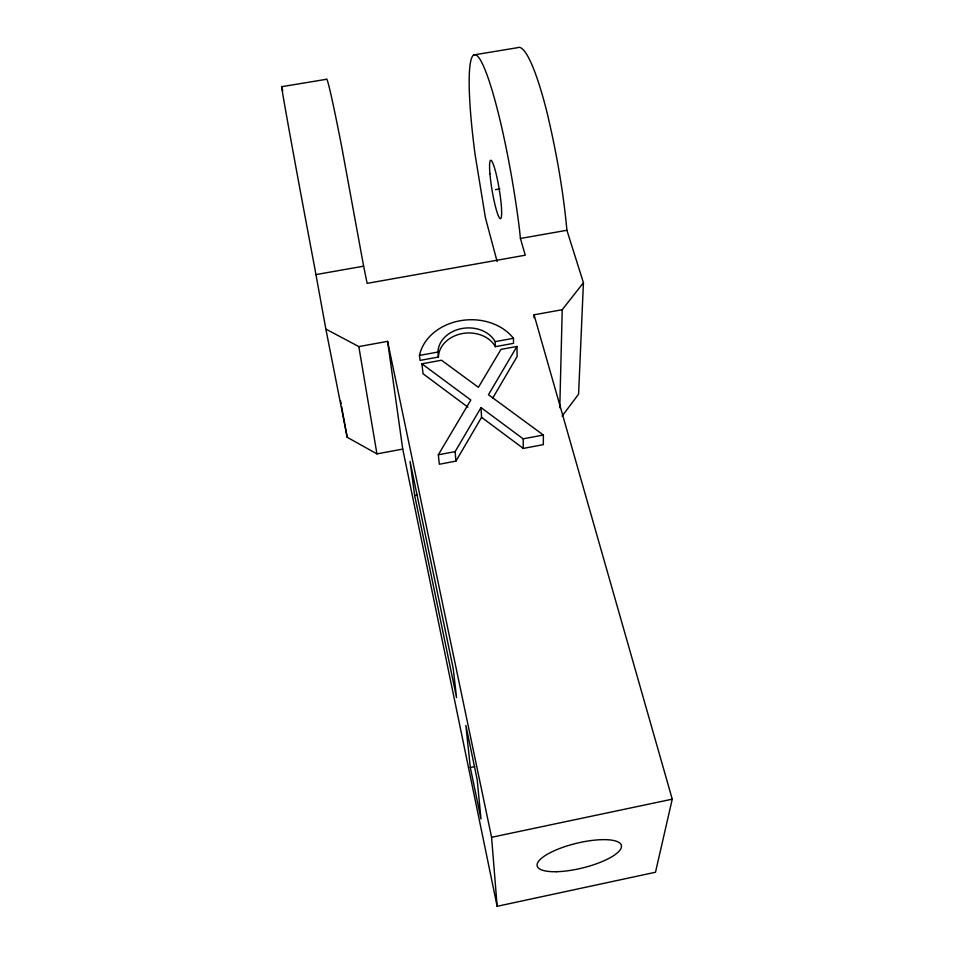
<?xml version="1.0" encoding="UTF-8"?>
<svg xmlns="http://www.w3.org/2000/svg" width="954" height="954" viewBox="0 0 954 954"><rect width="100%" height="100%" fill="white"/><g stroke="black" fill="none" stroke-linecap="round" stroke-linejoin="round"><path stroke-width="1.43" d="M543.386 435.024L543.315 444.636L523.305 448.416L481.567 417.339L481.019 407.596L523.174 438.828L543.386 435.024L488.46 394.717L516.949 346.445L501.005 349.367L478.407 387.324L441.499 360.23L421.93 363.808L423.039 373.753L467.925 407.167M559.783 407.752L562.228 309.716L583.431 282.754L566.903 230.272C563.265 190.561 556.23 151.209 547.012 112.429A134.383 20.404 80.8 0 0 517.485 47.7L473.78 54.927M583.431 282.754L578.589 394.133L562.085 416.159M562.228 309.716L534.049 314.82L672.248 799.178L655.493 872.242L497.141 906.3L402.743 449.095L387.598 341.365L358.823 346.576L325.863 329.082L314.486 266.56A136.231 0.93 79.4 0 1 289.193 130.459A136.231 0.93 79.4 0 1 282.73 90.88M421.93 363.808L470.823 400.036L438.339 454.784L439.329 464.252L455.94 461.116L481.567 417.339M492.646 398.212L517.128 356.51L516.949 346.445M455.94 461.116L455.118 451.636L481.019 407.596M497.141 906.3L491.584 837.29L672.248 799.178M470.322 767.505L465.886 725.457L477.191 779.609L480.995 819.057L470.322 767.505L474.687 766.611M414.668 495.496L410.029 461.319L453.222 668.575L456.549 697.601L414.668 495.496L417.578 494.935M438.339 454.784L455.118 451.636M325.863 329.082L347.173 437.266L376.937 453.889L402.743 449.095M419.486 355.413L437.946 352.05A29.908 24.053 -3.7 0 1 462.022 328.498A29.908 24.053 -3.7 0 1 495.15 341.627L513.443 338.3L513.55 343.345L495.353 346.66A29.765 24.005 -3.7 0 0 462.38 333.554A29.765 24.005 -3.7 0 0 438.411 357.046L420.046 360.397L419.486 355.413A51.242 41.404 -3.7 0 1 460.055 320.759A51.242 41.404 -3.7 0 1 513.443 338.3M316.024 274.585L363.629 266.178L367.159 283.362L525.272 255.207L520.419 238.476L519.608 230.427A134.717 16.492 80.5 0 0 480.482 60.126A134.717 16.492 80.5 0 0 475.14 154.93L485.467 217.977L497.141 261.575M520.419 238.476L566.903 230.272M495.555 189.655L499.848 188.904M281.752 86.683L326.447 79.289A135.873 3.16 79.7 0 1 341.794 147.214L363.629 266.178M387.598 341.365L491.584 837.29M340.542 400.728L341.079 403.649M341.604 406.571L347.173 437.266M358.823 346.576L376.937 453.889M437.946 352.05L438.411 357.046M495.15 341.627L495.353 346.66M523.174 438.828L523.305 448.416M534.049 314.82L534.049 317.777M489.927 173.747A29.622 3.613 80.5 0 0 500.254 218.669A29.622 3.613 80.5 0 0 496.64 176.037A29.622 3.613 80.5 0 0 489.927 173.747M556.397 871.706A43.3 12.688 -13.7 0 0 621.412 847.045A43.3 12.688 -13.7 0 0 560.046 848.356A43.3 12.688 -13.7 0 0 556.397 871.706"/></g></svg>
